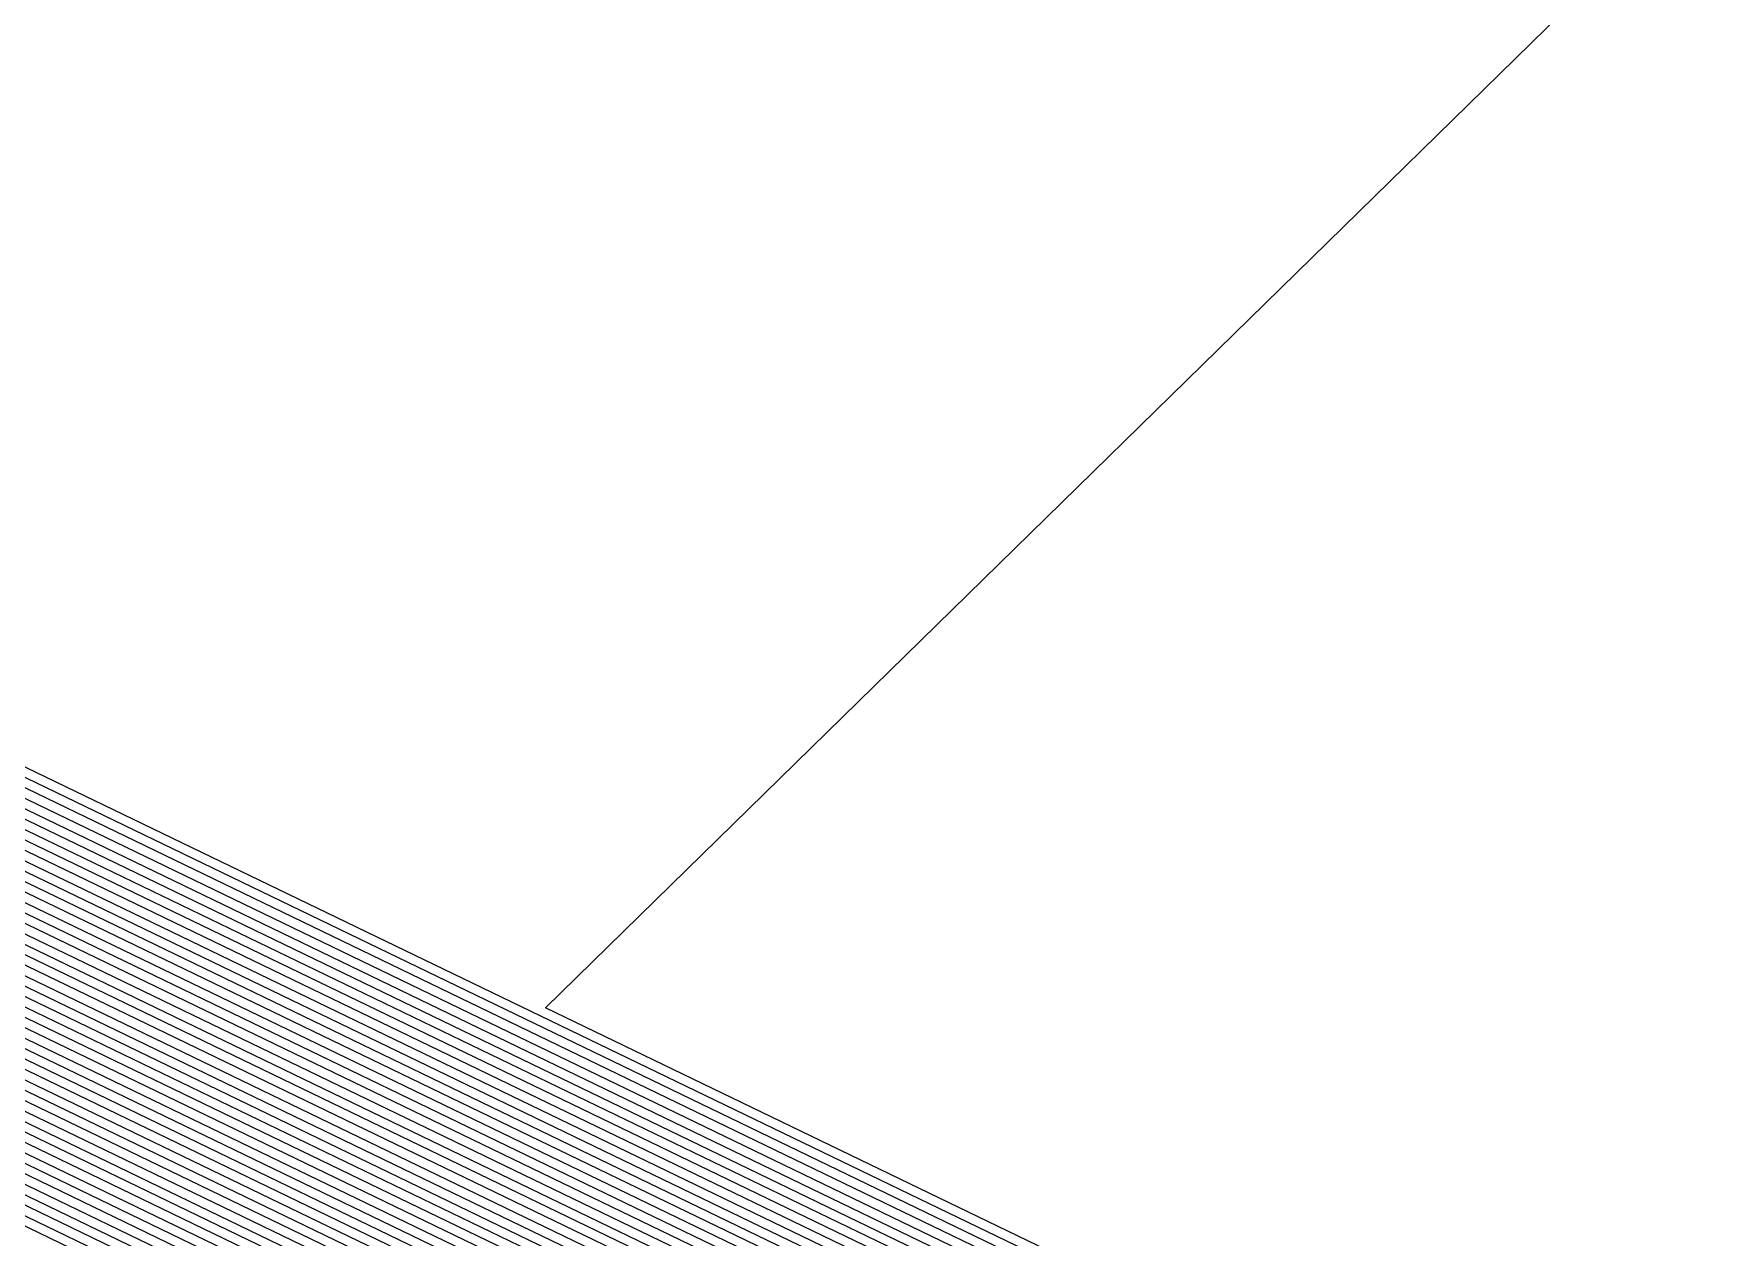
# Model space of a CAD drawing. Extents: x 7084 to 11035, y 13750 to 16729.
# Drawn here: x 8680.0408 to 8680.4435, y 15514.026 to 15514.3145 of the extents above; entities that cross this region are included whole.
import ezdxf

# ---------------------------------------------------------------- set-up
doc = ezdxf.new("R2010")
doc.units = 0
doc.layers.add('Default', color=7, linetype='Continuous')

msp = doc.modelspace()

# ---------------------------------------------------------------- linework, layer by layer
at = {"layer": 'Default'}
for points in [[(8354.19026, 15235.59937), (8488.21016, 15305.7114), (8508.31155, 15304.51004), (8553.02361, 15397.12782), (8607.68443, 15405.53719), (8646.00902, 15459.83045), (8686.65427, 15440.20861), (8740.76611, 15426.09923), (8798.81013, 15462.37672), (8739.35063, 15534.42323), (8705.8166, 15501.5842), (8665.17135, 15521.20604), (8698.70538, 15554.04507), (8757.96307, 15674.86777), (8829.82169, 15725.9673), (8951.18301, 15754.71076), (8993.8257, 15823.29864), (9121.75377, 15734.89649)], [(9618.29926, 15708.34857), (9450.43738, 15663.74772), (9361.66231, 15697.64363), (9274.50145, 15728.31134), (9119.54871, 15733.15367), (8994.76641, 15819.38199), (8953.17231, 15752.4807), (8830.50134, 15723.42705), (8757.86727, 15671.77609), (8700.06673, 15553.92444), (8666.17083, 15520.73104), (8705.8166, 15501.5917), (8739.71251, 15534.78511), (8799.81366, 15461.96111), (8741.14326, 15425.29214), (8686.44748, 15439.55378), (8646.80171, 15458.69312), (8608.06354, 15403.81396), (8554.74684, 15395.61138), (8509.55228, 15301.99412), (8489.94518, 15303.16594), (8359.22085, 15234.77798)], [(8360.89772, 15234.50419), (8490.52352, 15302.31746), (8509.96585, 15301.15548), (8555.32125, 15395.1059), (8608.18991, 15403.23955), (8647.06594, 15458.31401), (8686.37855, 15439.33551), (8741.26898, 15425.02311), (8800.14817, 15461.82258), (8739.83313, 15534.90573), (8705.8166, 15501.5942), (8666.50399, 15520.5727), (8700.52052, 15553.88423), (8757.83533, 15670.74553), (8830.72789, 15722.5803), (8953.83541, 15751.73734), (8995.07998, 15818.07644), (9118.81369, 15732.57273)], [(8377.66636, 15231.76622), (8496.30693, 15293.83261), (8514.1016, 15292.7691), (8561.06535, 15390.05109), (8609.45361, 15397.49545), (8649.70822, 15454.52291), (8685.68926, 15437.15275), (8742.52615, 15422.33283), (8803.49326, 15460.43724), (8741.03939, 15536.11199), (8705.8166, 15501.6192), (8669.83556, 15518.98935), (8705.05835, 15553.48214), (8757.51598, 15660.43995), (8832.99338, 15714.11283), (8960.46642, 15744.3038), (8998.21569, 15805.02095), (9111.46349, 15726.76331), (9272.482, 15721.73142), (9363.05485, 15689.8632)], [(8382.69695, 15230.94483), (8498.04195, 15291.28715), (8515.34232, 15290.25319), (8562.78858, 15388.53465), (8609.83272, 15395.77222), (8650.50091, 15453.38558), (8685.48247, 15436.49793), (8742.90331, 15421.52574), (8804.49679, 15460.02164), (8741.40127, 15536.47387), (8705.8166, 15501.6267), (8670.83504, 15518.51435), (8706.41971, 15553.36152), (8757.42018, 15657.34827), (8833.67303, 15711.57259), (8962.45572, 15742.07374), (8999.1564, 15801.1043), (9109.25843, 15725.02048), (9271.93124, 15719.9369)], [(8389.40441, 15229.84965), (8500.35531, 15287.89321), (8516.99662, 15286.89864), (8565.08622, 15386.51273), (8610.3382, 15393.47458), (8651.55782, 15451.86914), (8685.20675, 15435.62483), (8743.40618, 15420.44963), (8805.83483, 15459.4675), (8741.88377, 15536.95637), (8705.8166, 15501.6367), (8672.16767, 15517.88101), (8708.23484, 15553.20068), (8757.29243, 15653.22603), (8834.57923, 15708.1856), (8965.10812, 15739.10033), (9000.41068, 15795.8821), (9106.31835, 15722.69672), (9271.19689, 15717.5442), (9363.94101, 15684.91201), (9458.40273, 15648.84484), (9600.87373, 15686.69933)], [(9595.06523, 15679.48293), (9461.05785, 15643.87721), (9364.70057, 15680.66814), (9270.09536, 15713.95515), (9101.90822, 15719.21107), (9002.2921, 15788.0488), (8969.08673, 15734.64021), (8835.93852, 15703.10511), (8757.10082, 15647.04268), (8710.95754, 15552.95943), (8674.16661, 15516.931), (8705.8166, 15501.6517), (8742.60753, 15537.68013), (8807.84188, 15458.63629), (8744.16048, 15418.83545), (8684.79318, 15434.31517), (8653.14319, 15449.59447), (8611.09643, 15390.02813), (8568.53267, 15383.47985), (8519.47808, 15281.86681), (8503.82535, 15282.8023), (8399.4656, 15228.20687)], [(8395.76562, 15139.48742), (8402.81932, 15227.65927), (8504.98203, 15281.10533), (8520.30523, 15280.18953), (8569.68149, 15382.46889), (8611.34917, 15388.87931), (8653.67165, 15448.83625), (8684.65532, 15433.87862), (8744.41192, 15418.2974), (8808.5109, 15458.35923), (8742.84878, 15537.92138), (8705.8166, 15501.6567), (8674.83293, 15516.61433), (8711.86511, 15552.87901), (8757.03695, 15644.98156), (8836.39162, 15701.41162), (8970.41293, 15733.1535), (9002.91924, 15785.4377), (9100.43818, 15718.04918), (9269.72819, 15712.75881), (9364.95376, 15679.25352), (9461.94289, 15642.22133), (9593.12906, 15677.07746)], [(8397.4195, 15138.92642), (8404.49619, 15227.38548), (8505.56037, 15280.25684), (8520.7188, 15279.3509), (8570.2559, 15381.96341), (8611.47554, 15388.3049), (8653.93588, 15448.45714), (8684.58639, 15433.66035), (8744.53764, 15418.02837), (8808.84541, 15458.22069), (8742.96941, 15538.04201), (8705.8166, 15501.6592), (8675.16609, 15516.456), (8712.3189, 15552.8388), (8757.00502, 15643.95101), (8836.61817, 15700.56487), (8971.07603, 15732.41014), (9003.23281, 15784.13215), (9099.70316, 15717.46824)], [(8570.83031, 15381.45793), (8611.60191, 15387.73049), (8654.20011, 15448.07803), (8684.51746, 15433.44207), (8744.66335, 15417.75934), (8809.17992, 15458.08216), (8743.09003, 15538.16263), (8705.8166, 15501.6617), (8675.49924, 15516.29766), (8712.77268, 15552.7986), (8756.97308, 15642.92045), (8836.84472, 15699.71812), (8971.73913, 15731.66679), (9003.54638, 15782.8266), (9098.96814, 15716.8873), (9269.36102, 15711.56246), (9365.20695, 15677.83889), (9462.82793, 15640.56546), (9591.19289, 15674.67199)], [(8407.84992, 15226.83789), (8506.71706, 15278.55987), (8521.54595, 15277.67362), (8571.40472, 15380.95245), (8611.72828, 15387.15608), (8654.46434, 15447.69892), (8684.44853, 15433.22379), (8744.78907, 15417.49031), (8809.51443, 15457.94362), (8743.21066, 15538.28326), (8705.8166, 15501.6642), (8675.8324, 15516.13933), (8713.22646, 15552.75839), (8756.94115, 15641.88989), (8837.07127, 15698.87138), (8972.40223, 15730.92344), (9003.85995, 15781.52105), (9098.23312, 15716.30636), (9269.17743, 15710.96428), (9365.33354, 15677.13158), (9463.27045, 15639.73752), (9590.2248, 15673.46925)], [(8452.3765, 14999.36804), (8402.38117, 15137.24341), (8409.52678, 15226.56409), (8507.2954, 15277.71139), (8521.95953, 15276.83498), (8571.97913, 15380.44696), (8611.85465, 15386.58167), (8654.72856, 15447.31981), (8684.3796, 15433.00552), (8744.91479, 15417.22128), (8809.84894, 15457.80509), (8743.33129, 15538.40389), (8705.8166, 15501.6667), (8676.16556, 15515.98099), (8713.68025, 15552.71818), (8756.90921, 15640.85933), (8837.29782, 15698.02463), (8973.06533, 15730.18008), (9004.17353, 15780.21551), (9097.4981, 15715.72542), (9268.99384, 15710.36611), (9365.46013, 15676.42427), (9463.71296, 15638.90958), (9589.25672, 15672.26652)], [(8411.20365, 15226.29029), (8507.87374, 15276.8629), (8522.3731, 15275.99634), (8572.55354, 15379.94148), (8611.98102, 15386.00726), (8654.99279, 15446.9407), (8684.31067, 15432.78724), (8745.04051, 15416.95225), (8810.18344, 15457.66656), (8743.45191, 15538.52451), (8705.8166, 15501.6692), (8676.49872, 15515.82266), (8714.13403, 15552.67797), (8756.87728, 15639.82877), (8837.52437, 15697.17788), (8973.72843, 15729.43673), (9004.4871, 15778.90996), (9096.76308, 15715.14447), (9268.81026, 15709.76793), (9365.58673, 15675.71696), (9464.15548, 15638.08164), (9588.28864, 15671.06378)], [(8412.88051, 15226.0165), (8508.45208, 15276.01442), (8522.78668, 15275.15771), (8573.12795, 15379.436), (8612.10739, 15385.43285), (8655.25702, 15446.56159), (8684.24174, 15432.56897), (8745.16622, 15416.68322), (8810.51795, 15457.52802), (8743.57254, 15538.64514), (8705.8166, 15501.6717), (8676.83188, 15515.66432), (8714.58781, 15552.63776), (8756.84535, 15638.79821), (8837.75092, 15696.33113), (8974.39153, 15728.69338), (9004.80067, 15777.60441), (9096.02806, 15714.56353), (9268.62667, 15709.16976), (9365.71332, 15675.00964), (9464.598, 15637.25371), (9587.32055, 15669.86104)], [(8414.55737, 15225.7427), (8509.03042, 15275.16593), (8523.20025, 15274.31907), (8573.70236, 15378.93052), (8612.23376, 15384.85844), (8655.52125, 15446.18248), (8684.17282, 15432.35069), (8745.29194, 15416.4142), (8810.85246, 15457.38949), (8743.69316, 15538.76576), (8705.8166, 15501.6742), (8677.16503, 15515.50599), (8715.0416, 15552.59755), (8756.81341, 15637.76765), (8837.97746, 15695.48438), (8975.05464, 15727.95002), (9005.11424, 15776.29886), (9095.29304, 15713.98259), (9268.44308, 15708.57159), (9365.83992, 15674.30233), (9465.04052, 15636.42577), (9586.35247, 15668.65831)], [(8456.74507, 15003.32068), (8408.99672, 15134.99941), (8416.23424, 15225.4689), (8509.60876, 15274.31745), (8523.61383, 15273.48043), (8574.27677, 15378.42504), (8612.36013, 15384.28403), (8655.78548, 15445.80337), (8684.10389, 15432.13242), (8745.41766, 15416.14517), (8811.18697, 15457.25095), (8743.81379, 15538.88639), (8705.8166, 15501.6767), (8677.49819, 15515.34765), (8715.49538, 15552.55734), (8756.78147, 15636.73709), (8838.20401, 15694.63764), (8975.71774, 15727.20667), (9005.42781, 15774.99331), (9094.55802, 15713.40165), (9268.2595, 15707.97341), (9365.96651, 15673.59502), (9465.48304, 15635.59783), (9585.38438, 15667.45557)], [(8612.4865, 15383.70962), (8656.04971, 15445.42426), (8684.03496, 15431.91414), (8745.54338, 15415.87614), (8811.52148, 15457.11242), (8743.93442, 15539.00702), (8705.8166, 15501.6792), (8677.83135, 15515.18932), (8715.94917, 15552.51714), (8756.74954, 15635.70653), (8838.43056, 15693.79089), (8976.38084, 15726.46332), (9005.74138, 15773.68776), (9093.823, 15712.82071), (9268.07591, 15707.37524), (9366.0931, 15672.88771), (9465.92556, 15634.76989), (9584.4163, 15666.25284)], [(9583.44821, 15665.05011), (9466.36808, 15633.94195), (9366.2197, 15672.1804), (9267.89232, 15706.77706), (9093.08798, 15712.23977), (9006.05495, 15772.38221), (8977.04394, 15725.71996), (8838.65711, 15692.94414), (8756.7176, 15634.67598), (8716.40295, 15552.47693), (8678.16451, 15515.03098), (8705.8166, 15501.6817), (8744.05504, 15539.12764), (8811.85599, 15456.97388), (8745.66909, 15415.60711), (8683.96603, 15431.69587), (8656.31393, 15445.04515), (8612.61287, 15383.13521), (8575.42559, 15377.41408), (8524.44097, 15271.80315), (8510.76544, 15272.62048), (8419.58797, 15224.92131)], [(9582.48013, 15663.84737), (9466.8106, 15633.11402), (9366.34629, 15671.47308), (9267.70873, 15706.17889), (9092.35296, 15711.65882), (9006.36852, 15771.07666), (8977.70704, 15724.97661), (8838.88366, 15692.0974), (8756.68567, 15633.64542), (8716.85673, 15552.43672), (8678.49766, 15514.87265), (8705.8166, 15501.6842), (8744.17567, 15539.24827), (8812.1905, 15456.83535), (8745.79481, 15415.33808), (8683.8971, 15431.47759), (8656.57816, 15444.66604), (8612.73924, 15382.5608), (8576, 15376.9086), (8524.85455, 15270.96452), (8511.34378, 15271.77199), (8421.26483, 15224.64751)], [(9581.51204, 15662.64464), (9467.25312, 15632.28608), (9366.47289, 15670.76577), (9267.52515, 15705.58071), (9091.61794, 15711.07788), (9006.68209, 15769.77111), (8978.37014, 15724.23325), (8839.11021, 15691.25065), (8756.65373, 15632.61486), (8717.31052, 15552.39651), (8678.83082, 15514.71431), (8705.8166, 15501.6867), (8744.29629, 15539.36889), (8812.52501, 15456.69682), (8745.92053, 15415.06905), (8683.82817, 15431.25932), (8656.84239, 15444.28693), (8612.86561, 15381.98639), (8576.57441, 15376.40312), (8525.26813, 15270.12588), (8511.92212, 15270.92351), (8422.9417, 15224.37372)], [(8424.61856, 15224.09992), (8512.50046, 15270.07502), (8525.6817, 15269.28724), (8577.14882, 15375.89764), (8612.99198, 15381.41198), (8657.10662, 15443.90782), (8683.75924, 15431.04104), (8746.04625, 15414.80002), (8812.85952, 15456.55828), (8744.41692, 15539.48952), (8705.8166, 15501.6892), (8679.16398, 15514.55598), (8717.7643, 15552.3563), (8756.6218, 15631.5843), (8839.33676, 15690.4039), (8979.03324, 15723.4899), (9006.99566, 15768.46556), (9090.88292, 15710.49694), (9267.34156, 15704.98254), (9366.59948, 15670.05846), (9467.69564, 15631.45814), (9580.54396, 15661.4419)], [(8613.11835, 15380.83757), (8657.37085, 15443.52871), (8683.69031, 15430.82276), (8746.17196, 15414.53099), (8813.19403, 15456.41975), (8744.53755, 15539.61015), (8705.8166, 15501.6917), (8679.49714, 15514.39765), (8718.21808, 15552.31609), (8756.58987, 15630.55374), (8839.56331, 15689.55715), (8979.69634, 15722.74655), (9007.30923, 15767.16001), (9090.1479, 15709.916), (9267.15797, 15704.38437), (9366.72607, 15669.35115), (9468.13816, 15630.6302), (9579.57588, 15660.23917)], [(8427.97229, 15223.55233), (8513.65714, 15268.37805), (8526.50885, 15267.60996), (8578.29764, 15374.88668), (8613.24472, 15380.26316), (8657.63508, 15443.1496), (8683.62138, 15430.60449), (8746.29768, 15414.26197), (8813.52854, 15456.28121), (8744.65817, 15539.73077), (8705.8166, 15501.6942), (8679.8303, 15514.23931), (8718.67187, 15552.27588), (8756.55793, 15629.52318), (8839.78986, 15688.71041), (8980.35944, 15722.00319), (9007.6228, 15765.85446), (9089.41288, 15709.33506), (9266.97439, 15703.78619), (9366.85267, 15668.64384), (9468.58068, 15629.80226), (9578.60779, 15659.03643)], [(8429.64915, 15223.27853), (8514.23548, 15267.52956), (8526.92243, 15266.77133), (8578.87205, 15374.3812), (8613.37109, 15379.68875), (8657.89931, 15442.77049), (8683.55245, 15430.38621), (8746.4234, 15413.99294), (8813.86305, 15456.14268), (8744.7788, 15539.8514), (8705.8166, 15501.6967), (8680.16345, 15514.08098), (8719.12565, 15552.23567), (8756.52599, 15628.49262), (8840.01641, 15687.86366), (8981.02254, 15721.25984), (9007.93637, 15764.54891), (9088.67786, 15708.75411), (9266.7908, 15703.18802), (9366.97926, 15667.93652), (9469.0232, 15628.97433), (9577.63971, 15657.83369)], [(8608.31628, 15402.66514), (8647.33017, 15457.9349), (8686.30962, 15439.11723), (8741.39469, 15424.75408), (8800.48268, 15461.68404), (8739.95376, 15535.02636), (8705.8166, 15501.5967), (8666.83714, 15520.41437), (8700.9743, 15553.84402), (8757.8034, 15669.71497), (8830.95444, 15721.73356), (8954.49851, 15750.99399)], [(8364.25145, 15233.95659), (8491.6802, 15300.62049), (8510.793, 15299.47821), (8556.47007, 15394.09494), (8608.44265, 15402.09073), (8647.59439, 15457.55579), (8686.24069, 15438.89896), (8741.52041, 15424.48506), (8800.81719, 15461.54551), (8740.07438, 15535.14698), (8705.8166, 15501.5992), (8667.1703, 15520.25603), (8701.42808, 15553.80382), (8757.77146, 15668.68442), (8831.18099, 15720.88681), (8955.16161, 15750.25064)], [(8365.92831, 15233.6828), (8492.25854, 15299.772), (8511.20658, 15298.63957), (8557.04448, 15393.58946), (8608.56902, 15401.51632), (8647.85862, 15457.17668), (8686.17176, 15438.68068), (8741.64613, 15424.21603), (8801.1517, 15461.40698), (8740.19501, 15535.26761), (8705.8166, 15501.6017), (8667.50346, 15520.0977), (8701.88187, 15553.76361), (8757.73953, 15667.65386), (8831.40754, 15720.04006), (8955.82471, 15749.50728)], [(8367.60518, 15233.409), (8492.83688, 15298.92352), (8511.62015, 15297.80093), (8557.61889, 15393.08398), (8608.69539, 15400.94191), (8648.12285, 15456.79757), (8686.10283, 15438.46241), (8741.77185, 15423.947), (8801.48621, 15461.26844), (8740.31564, 15535.38824), (8705.8166, 15501.6042), (8667.83662, 15519.93936), (8702.33565, 15553.7234), (8757.70759, 15666.6233), (8831.63409, 15719.19332), (8956.48781, 15748.76393)], [(8705.8166, 15501.6067), (8668.16977, 15519.78103), (8702.78944, 15553.68319), (8757.67566, 15665.59274), (8831.86063, 15718.34657), (8957.15092, 15748.02057)], [(8957.81402, 15747.27722), (8832.08718, 15717.49982), (8757.64372, 15664.56218), (8703.24322, 15553.64298), (8668.50293, 15519.62269), (8705.8166, 15501.6092), (8740.55689, 15535.62949), (8802.15523, 15460.99137), (8742.02328, 15423.40894), (8685.96498, 15438.02586), (8648.65131, 15456.03935), (8608.94813, 15399.79309), (8558.76771, 15392.07302), (8512.4473, 15296.12366), (8493.99356, 15297.22655), (8370.9589, 15232.86141)], [(8372.63577, 15232.58761), (8494.5719, 15296.37806), (8512.86088, 15295.28502), (8559.34212, 15391.56754), (8609.0745, 15399.21868), (8648.91554, 15455.66024), (8685.89605, 15437.80758), (8742.149, 15423.13991), (8802.48973, 15460.85284), (8740.67751, 15535.75011), (8705.8166, 15501.6117), (8668.83609, 15519.46436), (8703.697, 15553.60277), (8757.61178, 15663.53162), (8832.31373, 15716.65307), (8958.47712, 15746.53387)], [(8374.31263, 15232.31382), (8495.15025, 15295.52958), (8513.27445, 15294.44638), (8559.91653, 15391.06206), (8609.20087, 15398.64427), (8649.17977, 15455.28113), (8685.82712, 15437.5893), (8742.27472, 15422.87088), (8802.82424, 15460.71431), (8740.79814, 15535.87074), (8705.8166, 15501.6142), (8669.16925, 15519.30602), (8704.15079, 15553.56256), (8757.57985, 15662.50106), (8832.54028, 15715.80633), (8959.14022, 15745.79051)], [(8513.68803, 15293.60774), (8560.49094, 15390.55657), (8609.32724, 15398.06986), (8649.44399, 15454.90202), (8685.75819, 15437.37103), (8742.40044, 15422.60186), (8803.15875, 15460.57577), (8740.91877, 15535.99137), (8705.8166, 15501.6167), (8669.50241, 15519.14769), (8704.60457, 15553.52235), (8757.54791, 15661.4705), (8832.76683, 15714.95958), (8959.80332, 15745.04716)], [(8379.34323, 15231.49243), (8496.88527, 15292.98412), (8514.51518, 15291.93047), (8561.63976, 15389.54561), (8609.57998, 15396.92104), (8649.97245, 15454.1438), (8685.62033, 15436.93448), (8742.65187, 15422.0638), (8803.82777, 15460.2987), (8741.16002, 15536.23262), (8705.8166, 15501.6217), (8670.16872, 15518.83102), (8705.51214, 15553.44194), (8757.48404, 15659.40939), (8833.21993, 15713.26608), (8961.12952, 15743.56045)], [(8804.16228, 15460.16017), (8741.28064, 15536.35324), (8705.8166, 15501.6242), (8670.50188, 15518.67268), (8705.96592, 15553.40173), (8757.45211, 15658.37883), (8833.44648, 15712.41934), (8961.79262, 15742.8171)], [(8705.8166, 15501.6292), (8671.16819, 15518.35601), (8706.87349, 15553.32131), (8757.38824, 15656.31771), (8833.89958, 15710.72584), (8963.11882, 15741.33039)], [(8386.05068, 15230.39724), (8499.19863, 15289.59018), (8516.16948, 15288.57591), (8563.9374, 15387.52369), (8610.08546, 15394.6234), (8651.02936, 15452.62736), (8685.34461, 15436.06138), (8743.15474, 15420.98768), (8805.16581, 15459.74457), (8741.64252, 15536.71512), (8705.8166, 15501.6317), (8671.50135, 15518.19768), (8707.32727, 15553.2811), (8757.3563, 15655.28715), (8834.12613, 15709.87909), (8963.78192, 15740.58704)], [(8741.76315, 15536.83575), (8705.8166, 15501.6342), (8671.83451, 15518.03934), (8707.78106, 15553.24089), (8757.32437, 15654.25659), (8834.35268, 15709.03234), (8964.44502, 15739.84368)], [(8965.77123, 15738.35698), (8834.80578, 15707.33885), (8757.2605, 15652.19548), (8708.68863, 15553.16048), (8672.50082, 15517.72268), (8705.8166, 15501.6392), (8742.0044, 15537.077), (8806.16934, 15459.32896), (8743.53189, 15420.1806), (8685.13782, 15435.40655), (8651.82205, 15451.49003), (8610.46457, 15392.90018), (8565.66063, 15386.00725), (8517.4102, 15286.06), (8500.93365, 15287.04473), (8391.08128, 15229.57585)], [(8966.43433, 15737.61362), (8835.03232, 15706.4921), (8757.22856, 15651.16492), (8709.14241, 15553.12027), (8672.83398, 15517.56434), (8705.8166, 15501.6417), (8742.12503, 15537.19763), (8806.50384, 15459.19043), (8743.65761, 15419.91157), (8685.0689, 15435.18827), (8652.08628, 15451.11091), (8610.59095, 15392.32577), (8566.23503, 15385.50177), (8517.82378, 15285.22136), (8501.51199, 15286.19624)], [(8967.09743, 15736.87027), (8835.25887, 15705.64536), (8757.19663, 15650.13436), (8709.59619, 15553.08006), (8673.16714, 15517.40601), (8705.8166, 15501.6442), (8742.24565, 15537.31825), (8806.83835, 15459.0519), (8743.78333, 15419.64254), (8684.99997, 15434.97), (8652.35051, 15450.7318), (8610.71732, 15391.75136), (8566.80944, 15384.99629), (8518.23735, 15284.38272), (8502.09033, 15285.34775), (8394.435, 15229.02826)], [(8396.11187, 15228.75446), (8502.66867, 15284.49927), (8518.65092, 15283.54409), (8567.38385, 15384.49081), (8610.84369, 15391.17695), (8652.61474, 15450.35269), (8684.93104, 15434.75172), (8743.90905, 15419.37351), (8807.17286, 15458.91336), (8742.36628, 15537.43888), (8705.8166, 15501.6467), (8673.5003, 15517.24767), (8710.04998, 15553.03985), (8757.16469, 15649.1038), (8835.48542, 15704.79861), (8967.76053, 15736.12691)], [(8397.78873, 15228.48066), (8503.24701, 15283.65078), (8519.0645, 15282.70545), (8567.95826, 15383.98533), (8610.97006, 15390.60254), (8652.87896, 15449.97358), (8684.86211, 15434.53345), (8744.03476, 15419.10448), (8807.50737, 15458.77483), (8742.4869, 15537.5595), (8705.8166, 15501.6492), (8673.83346, 15517.08934), (8710.50376, 15552.99964), (8757.13276, 15648.07324), (8835.71197, 15703.95186), (8968.42363, 15735.38356)], [(8401.14246, 15227.93307), (8504.40369, 15281.95381), (8519.89165, 15281.02817), (8569.10708, 15382.97437), (8611.2228, 15389.45372), (8653.40742, 15449.21536), (8684.72425, 15434.0969), (8744.2862, 15418.56643), (8808.17639, 15458.49776), (8742.72816, 15537.80076), (8705.8166, 15501.6542), (8674.49977, 15516.77267), (8711.41133, 15552.91922), (8757.06889, 15646.01212), (8836.16507, 15702.25837), (8969.74983, 15733.89685)], [(8699.15917, 15554.00486), (8665.50451, 15521.0477), (8705.8166, 15501.5867), (8739.47125, 15534.54385), (8799.14464, 15462.23818), (8740.89182, 15425.8302), (8686.58534, 15439.99034), (8646.27325, 15459.45134), (8607.8108, 15404.96278), (8553.59802, 15396.62234), (8508.72513, 15303.6714), (8488.7885, 15304.86292), (8355.86713, 15235.32558)], [(8357.54399, 15235.05178), (8489.36684, 15304.01443), (8509.1387, 15302.83276), (8554.17243, 15396.11686), (8607.93717, 15404.38837), (8646.53748, 15459.07223), (8686.51641, 15439.77206), (8741.01754, 15425.56117), (8799.47915, 15462.09965), (8739.59188, 15534.66448), (8705.8166, 15501.5892), (8665.83767, 15520.88937), (8699.61295, 15553.96465)]]:
    msp.add_lwpolyline(points, dxfattribs=at)

doc.saveas('drawing.dxf')
